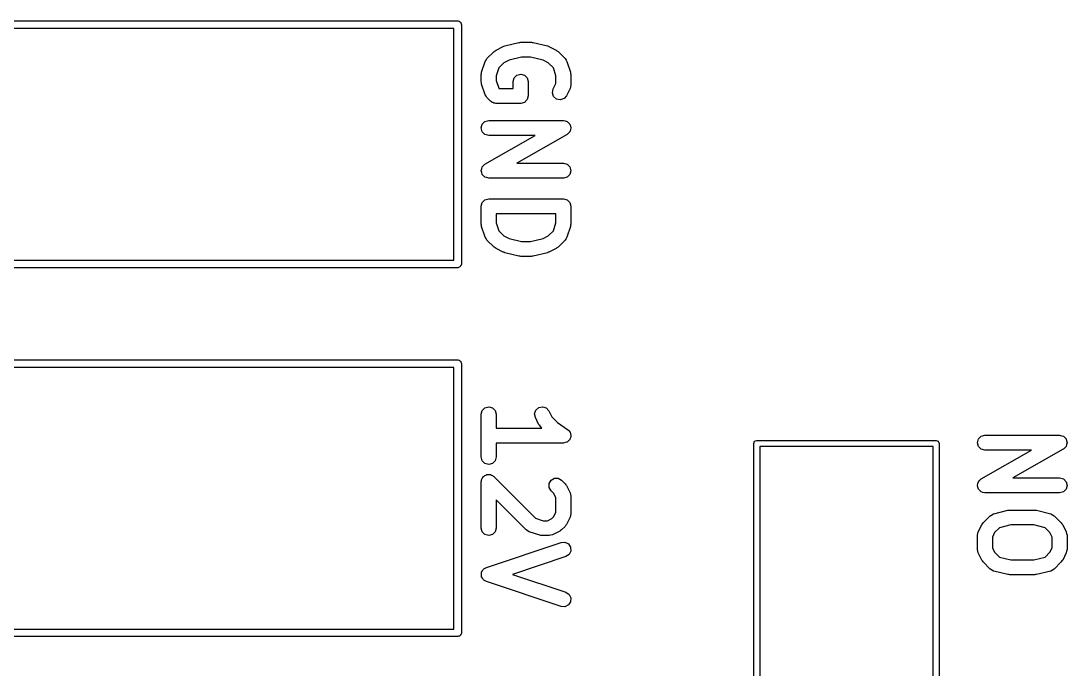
# Model space of a CAD drawing. Extents: x 84 to 170.9, y -102.7 to -57.6.
# Drawn here: x 103.83 to 124.83, y -70.73 to -57.73 of the extents above; entities that cross this region are included whole.
import ezdxf

# ---------------------------------------------------------------- set-up
doc = ezdxf.new("R2010")
doc.units = 0
doc.layers.add('BLACK', color=7, linetype='CONTINUOUS')

msp = doc.modelspace()

# ---------------------------------------------------------------- linework, layer by layer
at = {"layer": 'BLACK', "linetype": 'CONTINUOUS'}
for p, q in [((96, -57.725), (112.6, -57.725)), ((112.6, -57.725), (112.61, -57.7267)), ((112.61, -57.7267), (112.613, -57.7261)), ((112.613, -57.7261), (112.616, -57.7278)), ((112.616, -57.7278), (112.626, -57.7295)), ((112.626, -57.7295), (112.641, -57.742)), ((112.525, -57.875), (96.075, -57.875)), ((112.525, -62.525), (112.525, -57.875)), ((112.641, -57.742), (112.657, -57.7518)), ((112.657, -57.7518), (112.66, -57.7582)), ((112.66, -57.7582), (112.665, -57.7625)), ((112.665, -57.7625), (112.668, -57.7817)), ((112.668, -57.7817), (112.675, -57.8)), ((112.675, -57.8), (112.675, -62.6)), ((113.542, -58.2259), (113.828, -58.1545)), ((113.828, -58.1545), (113.846, -58.1548)), ((113.846, -58.1548), (113.864, -58.15)), ((113.864, -58.15), (114.079, -58.15)), ((114.079, -58.15), (114.096, -58.1548)), ((114.096, -58.1548), (114.115, -58.1545)), ((114.115, -58.1545), (114.401, -58.2259)), ((113.187, -58.4796), (113.33, -58.3368)), ((113.33, -58.3368), (113.351, -58.3247)), ((113.351, -58.3247), (113.369, -58.3087)), ((113.369, -58.3087), (113.511, -58.2373)), ((113.511, -58.2373), (113.528, -58.2339)), ((113.528, -58.2339), (113.542, -58.2259)), ((114.401, -58.2259), (114.415, -58.2339)), ((114.415, -58.2339), (114.431, -58.2373)), ((114.431, -58.2373), (114.574, -58.3087)), ((114.574, -58.3087), (114.592, -58.3247)), ((114.592, -58.3247), (114.613, -58.3368)), ((114.613, -58.3368), (114.756, -58.4796)), ((113.079, -58.7526), (113.151, -58.5383)), ((113.151, -58.5383), (113.17, -58.5095)), ((113.17, -58.5095), (113.187, -58.4796)), ((113.525, -58.5661), (113.424, -58.6667)), ((113.631, -58.513), (113.525, -58.5661)), ((113.883, -58.45), (113.631, -58.513)), ((114.06, -58.45), (113.883, -58.45)), ((114.312, -58.513), (114.06, -58.45)), ((114.418, -58.5661), (114.312, -58.513)), ((114.519, -58.6667), (114.418, -58.5661)), ((114.756, -58.4796), (114.773, -58.5095)), ((114.773, -58.5095), (114.792, -58.5383)), ((114.792, -58.5383), (114.864, -58.7526)), ((113.071, -58.8), (113.078, -58.7767)), ((113.078, -58.7767), (113.079, -58.7526)), ((113.424, -58.6667), (113.371, -58.8243)), ((114.571, -58.8243), (114.519, -58.6667)), ((114.864, -58.7526), (114.865, -58.7767)), ((114.865, -58.7767), (114.871, -58.8)), ((113.071, -58.9429), (113.071, -58.8)), ((113.078, -58.9662), (113.071, -58.9429)), ((113.079, -58.9903), (113.078, -58.9662)), ((113.151, -59.2046), (113.079, -58.9903)), ((113.371, -58.8243), (113.371, -58.9185)), ((113.371, -58.9185), (113.424, -59.0761)), ((113.714, -58.9429), (113.734, -58.8679)), ((113.714, -59.0786), (113.714, -58.9429)), ((113.734, -58.8679), (113.789, -58.813)), ((113.789, -58.813), (113.864, -58.7929)), ((113.864, -58.7929), (113.939, -58.813)), ((113.939, -58.813), (113.994, -58.8679)), ((113.994, -58.8679), (114.014, -58.9429)), ((114.014, -58.9429), (114.014, -59.2286)), ((114.516, -59.0901), (114.571, -58.9789)), ((114.571, -58.9789), (114.571, -58.8243)), ((114.871, -58.8), (114.871, -59.0143)), ((113.17, -59.2333), (113.151, -59.2046)), ((113.424, -59.0761), (113.426, -59.0786)), ((113.426, -59.0786), (113.714, -59.0786)), ((114.5, -59.1661), (114.516, -59.0901)), ((114.525, -59.2398), (114.5, -59.1661)), ((114.856, -59.0814), (114.784, -59.2242)), ((114.863, -59.0476), (114.856, -59.0814)), ((114.871, -59.0143), (114.863, -59.0476)), ((113.187, -59.2632), (113.17, -59.2333)), ((113.258, -59.3346), (113.187, -59.2632)), ((113.275, -59.3445), (113.258, -59.3346)), ((113.289, -59.3585), (113.275, -59.3445)), ((113.308, -59.3636), (113.289, -59.3585)), ((113.325, -59.3735), (113.308, -59.3636)), ((113.345, -59.3735), (113.325, -59.3735)), ((113.364, -59.3786), (113.345, -59.3735)), ((113.864, -59.3786), (113.364, -59.3786)), ((113.939, -59.3585), (113.864, -59.3786)), ((113.994, -59.3036), (113.939, -59.3585)), ((114.014, -59.2286), (113.994, -59.3036)), ((114.583, -59.2913), (114.525, -59.2398)), ((114.659, -59.3069), (114.583, -59.2913)), ((114.733, -59.2823), (114.659, -59.3069)), ((114.784, -59.2242), (114.733, -59.2823)), ((113.071, -59.8714), (113.092, -59.7964)), ((113.092, -59.7964), (113.146, -59.7415)), ((113.146, -59.7415), (113.221, -59.7214)), ((113.221, -59.7214), (114.721, -59.7214)), ((114.721, -59.7214), (114.722, -59.7215)), ((114.722, -59.7215), (114.722, -59.7214)), ((114.722, -59.7214), (114.759, -59.7316)), ((114.759, -59.7316), (114.796, -59.7415)), ((114.796, -59.7415), (114.797, -59.7418)), ((114.797, -59.7418), (114.797, -59.7419)), ((114.797, -59.7419), (114.824, -59.7693)), ((114.824, -59.7693), (114.851, -59.7964)), ((114.851, -59.7964), (114.851, -59.7968)), ((114.851, -59.7968), (114.852, -59.797)), ((114.852, -59.797), (114.861, -59.8343)), ((114.861, -59.8343), (114.871, -59.8714)), ((113.092, -59.9464), (113.071, -59.8714)), ((113.146, -60.0013), (113.092, -59.9464)), ((113.221, -60.0214), (113.146, -60.0013)), ((113.147, -60.5983), (114.157, -60.0214)), ((114.157, -60.0214), (113.221, -60.0214)), ((114.796, -60.0017), (113.786, -60.5786)), ((114.824, -59.9741), (114.796, -60.0013)), ((114.796, -60.0013), (114.796, -60.0014)), ((114.796, -60.0014), (114.796, -60.0017)), ((114.851, -59.947), (114.824, -59.9741)), ((114.861, -59.9093), (114.851, -59.9464)), ((114.851, -59.9464), (114.851, -59.9467)), ((114.851, -59.9467), (114.851, -59.947)), ((114.871, -59.8721), (114.861, -59.9093)), ((114.871, -59.8714), (114.871, -59.8718)), ((114.871, -59.8718), (114.871, -59.8721)), ((113.082, -60.6907), (113.092, -60.6536)), ((113.092, -60.653), (113.119, -60.6259)), ((113.092, -60.6533), (113.092, -60.653)), ((113.092, -60.6536), (113.092, -60.6533)), ((113.119, -60.6259), (113.146, -60.5987)), ((113.146, -60.5987), (113.147, -60.5986)), ((113.147, -60.5986), (113.147, -60.5983)), ((113.786, -60.5786), (114.721, -60.5786)), ((114.721, -60.5786), (114.796, -60.5987)), ((114.796, -60.5987), (114.851, -60.6536)), ((114.851, -60.6536), (114.871, -60.7286)), ((113.071, -60.7279), (113.082, -60.6907)), ((113.072, -60.7282), (113.071, -60.7279)), ((113.071, -60.7286), (113.072, -60.7282)), ((113.081, -60.7658), (113.071, -60.7286)), ((113.091, -60.803), (113.081, -60.7658)), ((113.091, -60.8032), (113.091, -60.803)), ((113.092, -60.8036), (113.091, -60.8032)), ((113.119, -60.8308), (113.092, -60.8036)), ((113.146, -60.8581), (113.119, -60.8308)), ((113.146, -60.8582), (113.146, -60.8581)), ((113.146, -60.8585), (113.146, -60.8582)), ((113.184, -60.8684), (113.146, -60.8585)), ((113.221, -60.8786), (113.184, -60.8684)), ((113.221, -60.8786), (113.221, -60.8785)), ((113.221, -60.8785), (113.221, -60.8786)), ((114.721, -60.8786), (113.221, -60.8786)), ((114.796, -60.8585), (114.721, -60.8786)), ((114.851, -60.8036), (114.796, -60.8585)), ((114.871, -60.7286), (114.851, -60.8036)), ((113.146, -61.313), (113.221, -61.2929)), ((113.221, -61.2929), (114.721, -61.2929)), ((114.721, -61.2929), (114.796, -61.313)), ((113.071, -61.4429), (113.092, -61.3679)), ((113.071, -61.8), (113.071, -61.4429)), ((113.092, -61.3679), (113.146, -61.313)), ((114.796, -61.313), (114.851, -61.3679)), ((114.851, -61.3679), (114.871, -61.4429)), ((114.871, -61.4429), (114.871, -61.8)), ((113.371, -61.5929), (113.371, -61.7757)), ((114.571, -61.5929), (113.371, -61.5929)), ((114.571, -61.7757), (114.571, -61.5929)), ((113.078, -61.8233), (113.071, -61.8)), ((113.079, -61.8474), (113.078, -61.8233)), ((113.151, -62.0617), (113.079, -61.8474)), ((113.371, -61.7757), (113.424, -61.9333)), ((113.424, -61.9333), (113.525, -62.0339)), ((114.418, -62.0339), (114.519, -61.9333)), ((114.519, -61.9333), (114.571, -61.7757)), ((114.864, -61.8474), (114.792, -62.0617)), ((114.865, -61.8233), (114.864, -61.8474)), ((114.871, -61.8), (114.865, -61.8233)), ((113.17, -62.0905), (113.151, -62.0617)), ((113.187, -62.1204), (113.17, -62.0905)), ((113.33, -62.2632), (113.187, -62.1204)), ((113.525, -62.0339), (113.631, -62.087)), ((113.631, -62.087), (113.883, -62.15)), ((114.06, -62.15), (114.312, -62.087)), ((114.312, -62.087), (114.418, -62.0339)), ((114.756, -62.1204), (114.613, -62.2632)), ((114.773, -62.0905), (114.756, -62.1204)), ((114.792, -62.0617), (114.773, -62.0905)), ((113.351, -62.2753), (113.33, -62.2632)), ((113.369, -62.2913), (113.351, -62.2753)), ((113.511, -62.3627), (113.369, -62.2913)), ((113.883, -62.15), (114.06, -62.15)), ((114.574, -62.2913), (114.431, -62.3627)), ((114.592, -62.2753), (114.574, -62.2913)), ((114.613, -62.2632), (114.592, -62.2753)), ((96.075, -62.525), (112.525, -62.525)), ((113.528, -62.3661), (113.511, -62.3627)), ((113.542, -62.3741), (113.528, -62.3661)), ((113.828, -62.4455), (113.542, -62.3741)), ((113.846, -62.4452), (113.828, -62.4455)), ((113.864, -62.45), (113.846, -62.4452)), ((114.079, -62.45), (113.864, -62.45)), ((114.096, -62.4452), (114.079, -62.45)), ((114.115, -62.4455), (114.096, -62.4452)), ((114.401, -62.3741), (114.115, -62.4455)), ((114.415, -62.3661), (114.401, -62.3741)), ((114.431, -62.3627), (114.415, -62.3661)), ((112.6, -62.675), (96, -62.675)), ((112.618, -62.6683), (112.6, -62.675)), ((112.637, -62.665), (112.618, -62.6683)), ((112.642, -62.6598), (112.637, -62.665)), ((112.648, -62.6575), (112.642, -62.6598)), ((112.658, -62.6406), (112.648, -62.6575)), ((112.67, -62.6257), (112.658, -62.6406)), ((112.672, -62.6159), (112.67, -62.6257)), ((112.674, -62.613), (112.672, -62.6159)), ((112.675, -62.6), (112.673, -62.6097)), ((112.673, -62.6097), (112.674, -62.613)), ((96, -64.525), (112.6, -64.525)), ((112.6, -64.525), (112.61, -64.5267)), ((112.61, -64.5267), (112.613, -64.5261)), ((112.613, -64.5261), (112.616, -64.5278)), ((112.616, -64.5278), (112.626, -64.5295)), ((112.626, -64.5295), (112.641, -64.542)), ((112.641, -64.542), (112.657, -64.5518)), ((112.657, -64.5518), (112.66, -64.5581)), ((112.66, -64.5581), (112.665, -64.5625)), ((112.665, -64.5625), (112.668, -64.5817)), ((112.668, -64.5817), (112.675, -64.6)), ((112.675, -64.6), (112.675, -70)), ((112.525, -64.675), (96.075, -64.675)), ((112.525, -69.925), (112.525, -64.675)), ((113.092, -65.5393), (113.146, -65.4844)), ((113.146, -65.4844), (113.221, -65.4643)), ((113.221, -65.4643), (113.296, -65.4844)), ((113.296, -65.4844), (113.351, -65.5393)), ((114.168, -65.5316), (114.226, -65.4801)), ((114.226, -65.4801), (114.302, -65.4646)), ((114.302, -65.4646), (114.376, -65.4891)), ((114.376, -65.4891), (114.427, -65.5472)), ((113.071, -65.6143), (113.092, -65.5393)), ((113.071, -66.4714), (113.071, -65.6143)), ((113.351, -65.5393), (113.371, -65.6143)), ((113.371, -65.6143), (113.371, -65.8929)), ((114.143, -65.6053), (114.168, -65.5316)), ((114.159, -65.6814), (114.143, -65.6053)), ((114.23, -65.8242), (114.159, -65.6814)), ((114.427, -65.5472), (114.488, -65.6683)), ((114.488, -65.6683), (114.603, -65.7834)), ((113.371, -65.8929), (114.288, -65.8929)), ((114.246, -65.8423), (114.23, -65.8242)), ((114.258, -65.8632), (114.246, -65.8423)), ((114.288, -65.8929), (114.258, -65.8632)), ((114.603, -65.7834), (114.805, -65.918)), ((114.805, -65.918), (114.827, -65.9437)), ((114.846, -66.1261), (114.821, -66.1486)), ((114.827, -65.9437), (114.851, -65.9679)), ((114.848, -66.1214), (114.846, -66.1261)), ((114.851, -66.1179), (114.848, -66.1214)), ((114.851, -65.9679), (114.853, -65.9726)), ((114.86, -66.0849), (114.851, -66.1179)), ((114.853, -65.9726), (114.856, -65.9764)), ((114.856, -65.9764), (114.863, -66.0099)), ((114.871, -66.0525), (114.86, -66.0849)), ((114.863, -66.0099), (114.871, -66.0429)), ((114.871, -66.0429), (114.87, -66.0476)), ((114.87, -66.0476), (114.871, -66.0525)), ((123.029, -66.1857), (123.049, -66.1107)), ((123.049, -66.1107), (123.104, -66.0558)), ((123.104, -66.0558), (123.179, -66.0357)), ((123.179, -66.0357), (124.679, -66.0357)), ((124.679, -66.0358), (124.679, -66.0357)), ((124.679, -66.0357), (124.716, -66.0459)), ((124.679, -66.0357), (124.679, -66.0358)), ((124.716, -66.0459), (124.754, -66.0558)), ((124.754, -66.0558), (124.754, -66.0561)), ((124.754, -66.0561), (124.754, -66.0561)), ((124.754, -66.0561), (124.781, -66.0836)), ((124.781, -66.0836), (124.808, -66.1107)), ((124.808, -66.1107), (124.809, -66.111)), ((124.809, -66.111), (124.809, -66.1113)), ((124.809, -66.1113), (124.819, -66.1486)), ((114.721, -66.1929), (113.371, -66.1929)), ((113.371, -66.1929), (113.371, -66.4714)), ((114.754, -66.184), (114.721, -66.1929)), ((114.788, -66.1773), (114.754, -66.184)), ((114.792, -66.174), (114.788, -66.1773)), ((114.796, -66.1728), (114.792, -66.174)), ((114.821, -66.1486), (114.796, -66.1728)), ((118.54, -66.2), (118.558, -66.1576)), ((118.54, -74.6), (118.54, -66.2)), ((118.558, -66.1576), (118.6, -66.14)), ((118.6, -66.14), (122.2, -66.14)), ((122.14, -66.26), (118.66, -66.26)), ((118.66, -66.26), (118.66, -74.54)), ((122.14, -74.54), (122.14, -66.26)), ((122.2, -66.14), (122.242, -66.1576)), ((122.242, -66.1576), (122.26, -66.2)), ((122.26, -66.2), (122.26, -74.6)), ((123.049, -66.2607), (123.029, -66.1857)), ((123.104, -66.3156), (123.049, -66.2607)), ((123.179, -66.3357), (123.104, -66.3156)), ((123.104, -66.9126), (124.114, -66.3357)), ((124.114, -66.3357), (123.179, -66.3357)), ((124.753, -66.316), (123.743, -66.8929)), ((124.754, -66.3156), (124.753, -66.3157)), ((124.753, -66.3157), (124.753, -66.316)), ((124.781, -66.2884), (124.754, -66.3156)), ((124.808, -66.2613), (124.781, -66.2884)), ((124.818, -66.2236), (124.808, -66.2607)), ((124.808, -66.2607), (124.808, -66.261)), ((124.808, -66.261), (124.808, -66.2613)), ((124.829, -66.1864), (124.818, -66.2236)), ((124.819, -66.1486), (124.829, -66.1857)), ((124.829, -66.1857), (124.828, -66.186)), ((124.828, -66.186), (124.829, -66.1864)), ((113.092, -66.5464), (113.071, -66.4714)), ((113.146, -66.6013), (113.092, -66.5464)), ((113.351, -66.5464), (113.296, -66.6013)), ((113.371, -66.4714), (113.351, -66.5464)), ((113.221, -66.6214), (113.146, -66.6013)), ((113.296, -66.6013), (113.221, -66.6214)), ((113.071, -66.9714), (113.077, -66.9524)), ((113.071, -67.9), (113.071, -66.9714)), ((113.077, -66.9326), (113.086, -66.9155)), ((113.077, -66.9524), (113.077, -66.9326)), ((113.086, -66.9155), (113.092, -66.8964)), ((113.092, -66.8964), (113.105, -66.8825)), ((113.105, -66.8825), (113.115, -66.8654)), ((113.115, -66.8654), (113.132, -66.8555)), ((113.132, -66.8555), (113.146, -66.8415)), ((113.146, -66.8415), (113.166, -66.8364)), ((113.166, -66.8364), (113.183, -66.8265)), ((113.183, -66.8265), (113.202, -66.8265)), ((113.202, -66.8265), (113.221, -66.8214)), ((113.221, -66.8214), (113.241, -66.8265)), ((113.241, -66.8265), (113.26, -66.8265)), ((113.26, -66.8265), (113.277, -66.8364)), ((113.277, -66.8364), (113.296, -66.8415)), ((113.296, -66.8415), (113.31, -66.8555)), ((113.31, -66.8555), (113.327, -66.8654)), ((113.327, -66.8654), (114.16, -67.6975)), ((114.434, -67.004), (114.473, -66.9368)), ((114.473, -66.9368), (114.54, -66.898)), ((114.54, -66.898), (114.617, -66.898)), ((114.617, -66.898), (114.685, -66.9368)), ((114.685, -66.9368), (114.756, -67.0082)), ((123.039, -67.005), (123.049, -66.9679)), ((123.049, -66.9673), (123.076, -66.9402)), ((123.049, -66.9676), (123.049, -66.9673)), ((123.049, -66.9679), (123.049, -66.9676)), ((123.076, -66.9402), (123.104, -66.913)), ((123.104, -66.9129), (123.104, -66.9126)), ((123.104, -66.913), (123.104, -66.9129)), ((123.743, -66.8929), (124.679, -66.8929)), ((124.679, -66.8929), (124.754, -66.913)), ((124.754, -66.913), (124.808, -66.9679)), ((124.808, -66.9679), (124.829, -67.0429)), ((114.434, -67.0817), (114.434, -67.004)), ((114.473, -67.1489), (114.434, -67.0817)), ((114.527, -67.2031), (114.473, -67.1489)), ((114.756, -67.0082), (114.768, -67.0291)), ((114.768, -67.0291), (114.784, -67.0472)), ((114.784, -67.0472), (114.856, -67.1901)), ((123.029, -67.0422), (123.039, -67.005)), ((123.029, -67.0425), (123.029, -67.0422)), ((123.029, -67.0429), (123.029, -67.0425)), ((123.039, -67.0801), (123.029, -67.0429)), ((123.048, -67.1173), (123.039, -67.0801)), ((123.049, -67.1175), (123.048, -67.1173)), ((123.049, -67.1179), (123.049, -67.1175)), ((123.076, -67.1451), (123.049, -67.1179)), ((123.103, -67.1724), (123.076, -67.1451)), ((123.103, -67.1725), (123.103, -67.1724)), ((123.104, -67.1728), (123.103, -67.1725)), ((123.141, -67.1827), (123.104, -67.1728)), ((123.178, -67.1929), (123.141, -67.1827)), ((124.754, -67.1728), (124.679, -67.1929)), ((124.808, -67.1179), (124.754, -67.1728)), ((124.829, -67.0429), (124.808, -67.1179)), ((113.973, -67.9346), (113.371, -67.3336)), ((113.371, -67.3336), (113.371, -67.9)), ((114.571, -67.2926), (114.527, -67.2031)), ((114.571, -67.5789), (114.571, -67.2926)), ((114.856, -67.1901), (114.863, -67.2238)), ((114.863, -67.2238), (114.871, -67.2571)), ((114.871, -67.2571), (114.871, -67.6143)), ((123.179, -67.1929), (123.178, -67.1928)), ((123.178, -67.1928), (123.178, -67.1929)), ((124.679, -67.1929), (123.179, -67.1929)), ((114.527, -67.6683), (114.571, -67.5789)), ((123.356, -67.6116), (123.642, -67.5402)), ((123.642, -67.5402), (123.661, -67.5405)), ((123.661, -67.5405), (123.679, -67.5357)), ((123.679, -67.5357), (124.179, -67.5357)), ((124.179, -67.5357), (124.196, -67.5405)), ((124.196, -67.5405), (124.215, -67.5402)), ((124.215, -67.5402), (124.501, -67.6116)), ((114.16, -67.6975), (114.317, -67.75)), ((114.317, -67.75), (114.4, -67.75)), ((114.4, -67.75), (114.49, -67.7053)), ((114.49, -67.7053), (114.527, -67.6683)), ((114.856, -67.6814), (114.784, -67.8242)), ((114.863, -67.6476), (114.856, -67.6814)), ((114.871, -67.6143), (114.863, -67.6476)), ((123.116, -67.8329), (123.132, -67.8148)), ((123.132, -67.8148), (123.144, -67.7939)), ((123.144, -67.7939), (123.287, -67.6511)), ((123.287, -67.6511), (123.288, -67.6504)), ((123.288, -67.6504), (123.289, -67.6493)), ((123.289, -67.6493), (123.321, -67.6311)), ((123.321, -67.6311), (123.354, -67.6123)), ((123.354, -67.6123), (123.355, -67.6123)), ((123.355, -67.6123), (123.356, -67.6116)), ((124.501, -67.6116), (124.502, -67.6123)), ((124.502, -67.6123), (124.503, -67.6123)), ((124.503, -67.6123), (124.536, -67.6311)), ((124.536, -67.6311), (124.569, -67.6493)), ((124.569, -67.6493), (124.569, -67.6504)), ((124.569, -67.6504), (124.57, -67.6511)), ((124.57, -67.6511), (124.713, -67.7939)), ((124.713, -67.7939), (124.725, -67.8148)), ((124.725, -67.8148), (124.741, -67.8329)), ((113.092, -67.975), (113.071, -67.9)), ((113.146, -68.0299), (113.092, -67.975)), ((113.351, -67.975), (113.296, -68.0299)), ((113.371, -67.9), (113.351, -67.975)), ((114.002, -67.9519), (113.973, -67.9346)), ((114.031, -67.9709), (114.002, -67.9519)), ((114.245, -68.0423), (114.031, -67.9709)), ((114.646, -67.9627), (114.503, -68.0342)), ((114.664, -67.9467), (114.646, -67.9627)), ((114.685, -67.9346), (114.664, -67.9467)), ((114.756, -67.8632), (114.685, -67.9346)), ((114.768, -67.8423), (114.756, -67.8632)), ((114.784, -67.8242), (114.768, -67.8423)), ((123.029, -68.0429), (123.037, -68.0096)), ((123.037, -68.0096), (123.044, -67.9758)), ((123.044, -67.9758), (123.116, -67.8329)), ((123.373, -67.9889), (123.329, -68.0783)), ((123.47, -67.8926), (123.373, -67.9889)), ((123.697, -67.8357), (123.47, -67.8926)), ((124.16, -67.8357), (123.697, -67.8357)), ((124.388, -67.8926), (124.16, -67.8357)), ((124.484, -67.9889), (124.388, -67.8926)), ((124.529, -68.0783), (124.484, -67.9889)), ((124.741, -67.8329), (124.813, -67.9758)), ((124.813, -67.9758), (124.82, -68.0096)), ((124.82, -68.0096), (124.829, -68.0429)), ((113.221, -68.05), (113.146, -68.0299)), ((113.174, -68.6863), (114.674, -68.1863)), ((113.296, -68.0299), (113.221, -68.05)), ((114.27, -68.0437), (114.245, -68.0423)), ((114.293, -68.05), (114.27, -68.0437)), ((114.436, -68.05), (114.293, -68.05)), ((114.469, -68.0411), (114.436, -68.05)), ((114.503, -68.0342), (114.469, -68.0411)), ((114.674, -68.1863), (114.751, -68.1816)), ((114.751, -68.1816), (114.821, -68.2163)), ((114.821, -68.2163), (114.864, -68.2811)), ((123.029, -68.3286), (123.029, -68.0429)), ((123.329, -68.0783), (123.329, -68.2932)), ((124.529, -68.2932), (124.529, -68.0783)), ((124.829, -68.0429), (124.829, -68.3286)), ((114.834, -68.4281), (114.769, -68.4709)), ((114.868, -68.3586), (114.834, -68.4281)), ((114.864, -68.2811), (114.868, -68.3586)), ((123.037, -68.3619), (123.029, -68.3286)), ((123.044, -68.3957), (123.037, -68.3619)), ((123.116, -68.5385), (123.044, -68.3957)), ((123.329, -68.2932), (123.373, -68.3826)), ((123.373, -68.3826), (123.47, -68.4788)), ((124.388, -68.4788), (124.484, -68.3826)), ((124.484, -68.3826), (124.529, -68.2932)), ((124.813, -68.3957), (124.741, -68.5385)), ((124.82, -68.3619), (124.813, -68.3957)), ((124.829, -68.3286), (124.82, -68.3619)), ((114.769, -68.4709), (113.696, -68.8286)), ((123.132, -68.5566), (123.116, -68.5385)), ((123.144, -68.5775), (123.132, -68.5566)), ((123.287, -68.7204), (123.144, -68.5775)), ((123.47, -68.4788), (123.697, -68.5357)), ((123.697, -68.5357), (124.16, -68.5357)), ((124.16, -68.5357), (124.388, -68.4788)), ((124.713, -68.5775), (124.57, -68.7204)), ((124.725, -68.5566), (124.713, -68.5775)), ((124.741, -68.5385), (124.725, -68.5566)), ((113.074, -68.7985), (113.079, -68.7903)), ((113.076, -68.8286), (113.074, -68.7985)), ((113.074, -68.8586), (113.076, -68.8286)), ((113.079, -68.8668), (113.074, -68.8586)), ((113.079, -68.7811), (113.096, -68.756)), ((113.079, -68.7903), (113.079, -68.7811)), ((113.096, -68.756), (113.109, -68.7291)), ((113.109, -68.7291), (113.117, -68.724)), ((113.117, -68.724), (113.122, -68.7163)), ((113.122, -68.7163), (113.149, -68.7029)), ((113.149, -68.7029), (113.174, -68.6863)), ((113.696, -68.8286), (114.769, -69.1863)), ((123.288, -68.721), (123.287, -68.7204)), ((123.289, -68.7221), (123.288, -68.721)), ((123.321, -68.7404), (123.289, -68.7221)), ((123.354, -68.7592), (123.321, -68.7404)), ((123.355, -68.7592), (123.354, -68.7592)), ((123.356, -68.7598), (123.355, -68.7592)), ((123.642, -68.8312), (123.356, -68.7598)), ((123.661, -68.8309), (123.642, -68.8312)), ((123.679, -68.8357), (123.661, -68.8309)), ((124.179, -68.8357), (123.679, -68.8357)), ((124.196, -68.8309), (124.179, -68.8357)), ((124.215, -68.8312), (124.196, -68.8309)), ((124.501, -68.7598), (124.215, -68.8312)), ((124.502, -68.7592), (124.501, -68.7598)), ((124.503, -68.7592), (124.502, -68.7592)), ((124.536, -68.7404), (124.503, -68.7592)), ((124.569, -68.7221), (124.536, -68.7404)), ((124.57, -68.7204), (124.569, -68.721)), ((124.569, -68.721), (124.569, -68.7221)), ((113.079, -68.876), (113.079, -68.8668)), ((113.096, -68.9011), (113.079, -68.876)), ((113.109, -68.9281), (113.096, -68.9011)), ((113.117, -68.9331), (113.109, -68.9281)), ((113.122, -68.9408), (113.117, -68.9331)), ((113.149, -68.9543), (113.122, -68.9408)), ((113.174, -68.9709), (113.149, -68.9543)), ((114.674, -69.4709), (113.174, -68.9709)), ((114.769, -69.1863), (114.834, -69.2291)), ((114.834, -69.2291), (114.868, -69.2985)), ((114.751, -69.4755), (114.674, -69.4709)), ((114.821, -69.4408), (114.751, -69.4755)), ((114.864, -69.376), (114.821, -69.4408)), ((114.868, -69.2985), (114.864, -69.376)), ((112.6, -70.075), (96, -70.075)), ((96.075, -69.925), (112.525, -69.925)), ((112.618, -70.0683), (112.6, -70.075)), ((112.637, -70.065), (112.618, -70.0683)), ((112.642, -70.0598), (112.637, -70.065)), ((112.648, -70.0575), (112.642, -70.0598)), ((112.658, -70.0406), (112.648, -70.0575)), ((112.67, -70.0257), (112.658, -70.0406)), ((112.672, -70.0159), (112.67, -70.0257)), ((112.674, -70.013), (112.672, -70.0159)), ((112.675, -70), (112.673, -70.0097)), ((112.673, -70.0097), (112.674, -70.013))]:
    msp.add_line(p, q, dxfattribs=at)

doc.saveas('drawing.dxf')
